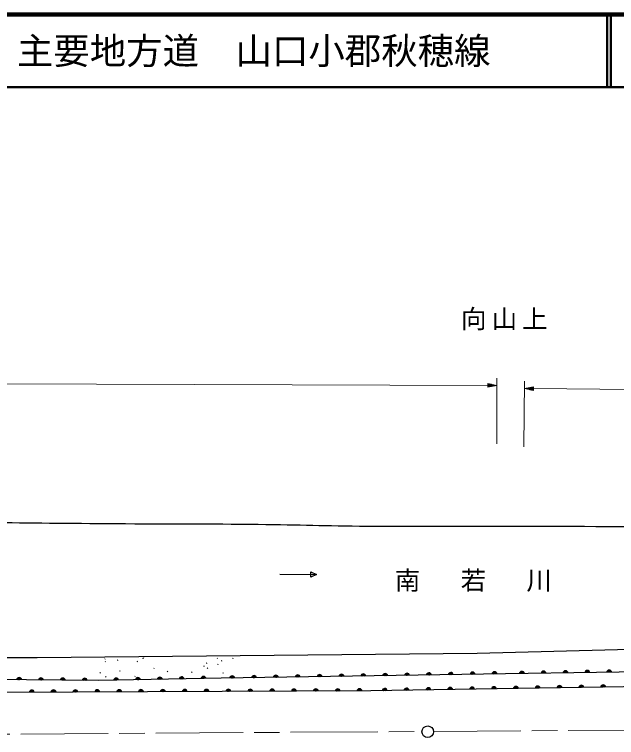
# Model space of a CAD drawing. Units: millimetres, scale not verified. Extents: x 40000 to 680000, y 20000 to 380000.
# Drawn here: x 216399 to 299034, y 280684 to 380000 of the extents above; entities that cross this region are included whole.
import ezdxf
from ezdxf.enums import TextEntityAlignment as Align

# ---------------------------------------------------------------- set-up
doc = ezdxf.new("R2010")
doc.units = ezdxf.units.MM
doc.header["$LTSCALE"] = 1000
doc.linetypes.add('CHAIN', pattern=[18.5, 12, -1.5, 3.5, -1.5])
for name, color, linetype, lineweight in [('M-BGD', 7, 'Continuous', 25), ('M-BMK', 2, 'CHAIN', 13), ('M-BMK-SRVR', 3, 'Continuous', 25), ('M-STR-HTXT', 7, 'Continuous', 13), ('M-TTL', 2, 'Continuous', 140), ('M-TTL-LINE', 7, 'Continuous', 50)]:
    doc.layers.add(name, color=color, linetype=linetype, lineweight=lineweight)
doc.layers.add('M-BMK-HTXT', color=7, linetype='Continuous')
doc.layers.add('M-TTL-TXT', color=7, linetype='Continuous')
doc.styles.add('ＭＳ ゴシック', font='')
doc.styles.get('ＭＳ ゴシック').set_extended_font_data('MS Gothic')

msp = doc.modelspace()

# ---------------------------------------------------------------- linework, layer by layer
at = {"layer": 'M-BGD'}
for p, q in [((252840, 303116), (257840, 303084)), ((257087, 302713), (257092, 303463)), ((257840, 303084), (257087, 302713)), ((257092, 303463), (257840, 303084)), ((228794, 291446), (228865, 291516)), ((228834, 291079), (228905, 291150)), ((230554, 291302), (230625, 291373)), ((233253, 291113), (233324, 291183)), ((234004, 291562), (234075, 291633)), ((234088, 291591), (234159, 291662)), ((242478, 291895), (242500, 291917)), ((244203, 291518), (244273, 291588)), ((244831, 291215), (244902, 291286)), ((246363, 291546), (246434, 291616)), ((235522, 290145), (235592, 290216)), ((242394, 290474), (242465, 290545)), ((242761, 290884), (242832, 290955)), ((242848, 290181), (242919, 290251)), ((244292, 290729), (244363, 290800)), ((228134, 289527), (228204, 289598)), ((228912, 288990), (228982, 289061)), ((230857, 289808), (230928, 289879)), ((232916, 289047), (232987, 289118)), ((237365, 289708), (237435, 289779)), ((240697, 289628), (240768, 289699)), ((245022, 289530), (245093, 289601))]:
    msp.add_line(p, q, dxfattribs=at)
for points in [[(107251, 294209), (132064, 292538), (180070, 292114), (184557, 291945), (203861, 291691), (219525, 291691), (279892, 292284), (302667, 292876), (316553, 293130), (320786, 293130), (327221, 292707), (449818, 292707), (464184, 292619)], [(464045, 289580), (432844, 289616), (380775, 289536), (345443, 289563), (326652, 289554), (321270, 289984), (283786, 289437), (244776, 288818), (227913, 288513), (203157, 288728), (174516, 289024), (132152, 289428), (111002, 291025), (107109, 291312)], [(463422, 287423), (428108, 287482), (328257, 287733), (323091, 288029), (265326, 287087), (214198, 286890), (177790, 287132), (130681, 287365), (108078, 289069)]]:
    msp.add_lwpolyline(points, dxfattribs=at)
for centre, radius, start, end in [((239345, 288666), 354, 9.8335, 172.23868), ((242345, 288720), 354, 9.8335, 172.23868), ((246284, 288788), 354, 9.70637, 172.11155), ((246284, 288788), 283, 11.93041, 169.88751), ((249284, 288836), 354, 9.70637, 172.11155), ((249284, 288836), 283, 11.93041, 169.88751), ((249284, 288836), 212, 15.67674, 166.14119), ((252283, 288883), 354, 9.70637, 172.11155), ((252283, 288883), 283, 11.93041, 169.88751), ((252283, 288883), 212, 15.67674, 166.14119), ((252283, 288883), 142, 23.38847, 158.42946), ((255283, 288931), 354, 9.70637, 172.11155), ((255283, 288931), 283, 11.93041, 169.88751), ((255283, 288931), 212, 15.67674, 166.14119), ((255283, 288931), 142, 23.38847, 158.42946), ((255283, 288931), 100, 33.70613, 148.11179), ((258282, 288978), 354, 9.70637, 172.11155), ((258282, 288978), 283, 11.93041, 169.88751), ((258282, 288978), 212, 15.67674, 166.14119), ((258282, 288978), 142, 23.38847, 158.42946), ((258282, 288978), 100, 33.70613, 148.11179), ((261282, 289026), 354, 9.70637, 172.11155), ((261282, 289026), 283, 11.93041, 169.88751), ((261282, 289026), 212, 15.67674, 166.14119), ((261282, 289026), 142, 23.38847, 158.42946), ((261282, 289026), 100, 33.70613, 148.11179), ((264282, 289073), 354, 9.70637, 172.11155), ((264282, 289073), 283, 11.93041, 169.88751), ((264282, 289073), 212, 15.67674, 166.14119), ((264282, 289073), 142, 23.38847, 158.42946), ((264282, 289073), 100, 33.70613, 148.11179), ((267281, 289121), 354, 9.70637, 172.11155), ((267281, 289121), 283, 11.93041, 169.88751), ((267281, 289121), 212, 15.67674, 166.14119), ((267281, 289121), 142, 23.38847, 158.42946), ((267281, 289121), 100, 33.70613, 148.11179), ((270281, 289169), 354, 9.70637, 172.11155), ((270281, 289169), 283, 11.93041, 169.88751), ((270281, 289169), 212, 15.67674, 166.14119), ((270281, 289169), 142, 23.38847, 158.42946), ((270281, 289169), 100, 33.70613, 148.11179), ((273281, 289216), 354, 9.70637, 172.11155), ((273281, 289216), 283, 11.93041, 169.88751), ((273281, 289216), 212, 15.67674, 166.14119), ((273281, 289216), 142, 23.38847, 158.42946), ((273281, 289216), 100, 33.70613, 148.11179), ((276280, 289264), 354, 9.70637, 172.11155), ((276280, 289264), 283, 11.93041, 169.88751), ((276280, 289264), 212, 15.67674, 166.14119), ((276280, 289264), 142, 23.38847, 158.42946), ((276280, 289264), 100, 33.70613, 148.11179), ((279280, 289311), 354, 9.70637, 172.11155), ((279280, 289311), 283, 11.93041, 169.88751), ((279280, 289311), 212, 15.67674, 166.14119), ((279280, 289311), 142, 23.38847, 158.42946), ((279280, 289311), 100, 33.70613, 148.11179), ((282279, 289359), 354, 9.70637, 172.11155), ((282279, 289359), 283, 11.93041, 169.88751), ((282279, 289359), 212, 15.67674, 166.14119), ((282279, 289359), 142, 23.38847, 158.42946), ((282279, 289359), 100, 33.70613, 148.11179), ((286030, 289416), 354, 9.63369, 172.03886), ((286030, 289416), 283, 11.85772, 169.81483), ((286030, 289416), 212, 15.60405, 166.0685), ((286030, 289416), 142, 23.31578, 158.35677), ((286030, 289416), 100, 33.63344, 148.03911), ((289030, 289459), 354, 9.63369, 172.03886), ((289030, 289459), 283, 11.85772, 169.81483), ((289030, 289459), 212, 15.60405, 166.0685), ((289030, 289459), 142, 23.31578, 158.35677), ((289030, 289459), 100, 33.63344, 148.03911), ((292030, 289503), 354, 9.63369, 172.03886), ((292030, 289503), 283, 11.85772, 169.81483), ((292030, 289503), 212, 15.60405, 166.0685), ((292030, 289503), 142, 23.31578, 158.35677), ((292030, 289503), 100, 33.63344, 148.03911), ((295029, 289547), 354, 9.63369, 172.03886), ((295029, 289547), 283, 11.85772, 169.81483), ((295029, 289547), 212, 15.60405, 166.0685), ((295029, 289547), 142, 23.31578, 158.35677), ((295029, 289547), 100, 33.63344, 148.03911), ((298029, 289591), 354, 9.63369, 172.03886), ((298029, 289591), 283, 11.85772, 169.81483), ((298029, 289591), 212, 15.60405, 166.0685), ((298029, 289591), 142, 23.31578, 158.35677), ((298029, 289591), 100, 33.63344, 148.03911), ((217034, 288554), 354, 8.2992, 170.70438), ((217034, 288554), 283, 10.52324, 168.48034), ((217034, 288554), 212, 14.26956, 164.73401), ((217034, 288554), 142, 21.98129, 157.02228), ((217034, 288554), 100, 32.29896, 146.70462), ((220034, 288528), 354, 8.2992, 170.70438), ((220034, 288528), 283, 10.52324, 168.48034), ((220034, 288528), 212, 14.26956, 164.73401), ((220034, 288528), 142, 21.98129, 157.02228), ((220034, 288528), 100, 32.29896, 146.70462), ((223034, 288501), 354, 8.2992, 170.70438), ((223034, 288501), 283, 10.52324, 168.48034), ((223034, 288501), 212, 14.26956, 164.73401), ((223034, 288501), 142, 21.98129, 157.02228), ((223034, 288501), 100, 32.29896, 146.70462), ((226034, 288475), 354, 8.2992, 170.70438), ((226034, 288475), 283, 10.52324, 168.48034), ((226034, 288475), 212, 14.26956, 164.73401), ((226034, 288475), 142, 21.98129, 157.02228), ((226034, 288475), 100, 32.29896, 146.70462), ((230347, 288503), 354, 9.8335, 172.23868), ((230347, 288503), 283, 12.05754, 170.01464), ((230347, 288503), 212, 15.80386, 166.26831), ((230347, 288503), 142, 23.51559, 158.55658), ((230347, 288503), 100, 33.83326, 148.23892), ((233346, 288557), 354, 9.8335, 172.23868), ((233346, 288557), 283, 12.05754, 170.01464), ((233346, 288557), 212, 15.80386, 166.26831), ((233346, 288557), 142, 23.51559, 158.55658), ((233346, 288557), 100, 33.83326, 148.23892), ((236346, 288612), 354, 9.8335, 172.23868), ((236346, 288612), 283, 12.05754, 170.01464), ((236346, 288612), 212, 15.80386, 166.26831), ((236346, 288612), 142, 23.51559, 158.55658), ((236346, 288612), 100, 33.83326, 148.23892), ((239345, 288666), 283, 12.05754, 170.01464), ((239345, 288666), 212, 15.80386, 166.26831), ((239345, 288666), 142, 23.51559, 158.55658), ((239345, 288666), 100, 33.83326, 148.23892), ((242345, 288720), 283, 12.05754, 170.01464), ((242345, 288720), 212, 15.80386, 166.26831), ((242345, 288720), 142, 23.51559, 158.55658), ((242345, 288720), 100, 33.83326, 148.23892), ((246284, 288788), 212, 15.67674, 166.14119), ((246284, 288788), 142, 23.38847, 158.42946), ((246284, 288788), 100, 33.70613, 148.11179), ((249284, 288836), 142, 23.38847, 158.42946), ((249284, 288836), 100, 33.70613, 148.11179), ((252283, 288883), 100, 33.70613, 148.11179), ((218763, 286853), 354, 9.01855, 171.42373), ((218763, 286853), 283, 11.24259, 169.19969), ((218763, 286853), 212, 14.98892, 165.45336), ((221762, 286865), 354, 9.01855, 171.42373), ((221762, 286865), 283, 11.24259, 169.19969), ((221762, 286865), 212, 14.98892, 165.45336), ((224762, 286876), 354, 9.01855, 171.42373), ((224762, 286876), 283, 11.24259, 169.19969), ((224762, 286876), 212, 14.98892, 165.45336), ((227762, 286888), 354, 9.01855, 171.42373), ((227762, 286888), 283, 11.24259, 169.19969), ((227762, 286888), 212, 14.98892, 165.45336), ((227762, 286888), 142, 22.70065, 157.74163), ((230762, 286899), 354, 9.01855, 171.42373), ((230762, 286899), 283, 11.24259, 169.19969), ((230762, 286899), 212, 14.98892, 165.45336), ((230762, 286899), 142, 22.70065, 157.74163), ((233762, 286911), 354, 9.01855, 171.42373), ((233762, 286911), 283, 11.24259, 169.19969), ((233762, 286911), 212, 14.98892, 165.45336), ((233762, 286911), 142, 22.70065, 157.74163), ((236762, 286923), 354, 9.01855, 171.42373), ((236762, 286923), 283, 11.24259, 169.19969), ((236762, 286923), 212, 14.98892, 165.45336), ((236762, 286923), 142, 22.70065, 157.74163), ((239762, 286934), 354, 9.01855, 171.42373), ((239762, 286934), 283, 11.24259, 169.19969), ((239762, 286934), 212, 14.98892, 165.45336), ((239762, 286934), 142, 22.70065, 157.74163), ((239762, 286934), 100, 33.01831, 147.42397), ((242762, 286946), 354, 9.01855, 171.42373), ((242762, 286946), 283, 11.24259, 169.19969), ((242762, 286946), 212, 14.98892, 165.45336), ((242762, 286946), 142, 22.70065, 157.74163), ((242762, 286946), 100, 33.01831, 147.42397), ((245762, 286957), 354, 9.01855, 171.42373), ((245762, 286957), 283, 11.24259, 169.19969), ((245762, 286957), 212, 14.98892, 165.45336), ((245762, 286957), 142, 22.70065, 157.74163), ((245762, 286957), 100, 33.01831, 147.42397), ((248762, 286969), 354, 9.01855, 171.42373), ((248762, 286969), 283, 11.24259, 169.19969), ((248762, 286969), 212, 14.98892, 165.45336), ((248762, 286969), 142, 22.70065, 157.74163), ((248762, 286969), 100, 33.01831, 147.42397), ((251762, 286980), 354, 9.01855, 171.42373), ((251762, 286980), 283, 11.24259, 169.19969), ((251762, 286980), 212, 14.98892, 165.45336), ((251762, 286980), 142, 22.70065, 157.74163), ((251762, 286980), 100, 33.01831, 147.42397), ((254762, 286992), 354, 9.01855, 171.42373), ((254762, 286992), 283, 11.24259, 169.19969), ((254762, 286992), 212, 14.98892, 165.45336), ((254762, 286992), 142, 22.70065, 157.74163), ((254762, 286992), 100, 33.01831, 147.42397), ((257762, 287004), 354, 9.01855, 171.42373), ((257762, 287004), 283, 11.24259, 169.19969), ((257762, 287004), 212, 14.98892, 165.45336), ((257762, 287004), 142, 22.70065, 157.74163), ((257762, 287004), 100, 33.01831, 147.42397), ((260762, 287015), 354, 9.01855, 171.42373), ((260762, 287015), 283, 11.24259, 169.19969), ((260762, 287015), 212, 14.98892, 165.45336), ((260762, 287015), 142, 22.70065, 157.74163), ((260762, 287015), 100, 33.01831, 147.42397), ((263762, 287027), 354, 9.01855, 171.42373), ((263762, 287027), 283, 11.24259, 169.19969), ((263762, 287027), 212, 14.98892, 165.45336), ((263762, 287027), 142, 22.70065, 157.74163), ((263762, 287027), 100, 33.01831, 147.42397), ((267213, 287064), 354, 9.7315, 172.13668), ((267213, 287064), 283, 11.95554, 169.91264), ((267213, 287064), 212, 15.70186, 166.16631), ((267213, 287064), 142, 23.41359, 158.45458), ((267213, 287064), 100, 33.73126, 148.13692), ((270212, 287113), 354, 9.7315, 172.13668), ((270212, 287113), 283, 11.95554, 169.91264), ((270212, 287113), 212, 15.70186, 166.16631), ((270212, 287113), 142, 23.41359, 158.45458), ((270212, 287113), 100, 33.73126, 148.13692), ((273212, 287161), 354, 9.7315, 172.13668), ((273212, 287161), 283, 11.95554, 169.91264), ((273212, 287161), 212, 15.70186, 166.16631), ((273212, 287161), 142, 23.41359, 158.45458), ((273212, 287161), 100, 33.73126, 148.13692), ((276212, 287210), 354, 9.7315, 172.13668), ((276212, 287210), 283, 11.95554, 169.91264), ((276212, 287210), 212, 15.70186, 166.16631), ((276212, 287210), 142, 23.41359, 158.45458), ((276212, 287210), 100, 33.73126, 148.13692), ((279211, 287259), 354, 9.7315, 172.13668), ((279211, 287259), 283, 11.95554, 169.91264), ((279211, 287259), 212, 15.70186, 166.16631), ((279211, 287259), 142, 23.41359, 158.45458), ((279211, 287259), 100, 33.73126, 148.13692), ((282211, 287308), 354, 9.7315, 172.13668), ((282211, 287308), 283, 11.95554, 169.91264), ((282211, 287308), 212, 15.70186, 166.16631), ((282211, 287308), 142, 23.41359, 158.45458), ((282211, 287308), 100, 33.73126, 148.13692), ((285210, 287357), 354, 9.7315, 172.13668), ((285210, 287357), 283, 11.95554, 169.91264), ((285210, 287357), 212, 15.70186, 166.16631), ((285210, 287357), 142, 23.41359, 158.45458), ((285210, 287357), 100, 33.73126, 148.13692), ((288210, 287406), 354, 9.7315, 172.13668), ((288210, 287406), 283, 11.95554, 169.91264), ((288210, 287406), 212, 15.70186, 166.16631), ((288210, 287406), 142, 23.41359, 158.45458), ((288210, 287406), 100, 33.73126, 148.13692), ((291210, 287455), 354, 9.7315, 172.13668), ((291210, 287455), 283, 11.95554, 169.91264), ((291210, 287455), 212, 15.70186, 166.16631), ((291210, 287455), 142, 23.41359, 158.45458), ((291210, 287455), 100, 33.73126, 148.13692), ((294209, 287504), 354, 9.7315, 172.13668), ((294209, 287504), 283, 11.95554, 169.91264), ((294209, 287504), 212, 15.70186, 166.16631), ((294209, 287504), 142, 23.41359, 158.45458), ((294209, 287504), 100, 33.73126, 148.13692), ((297209, 287553), 354, 9.7315, 172.13668), ((297209, 287553), 283, 11.95554, 169.91264), ((297209, 287553), 212, 15.70186, 166.16631), ((297209, 287553), 142, 23.41359, 158.45458), ((297209, 287553), 100, 33.73126, 148.13692), ((218763, 286853), 142, 22.70065, 157.74163), ((218763, 286853), 100, 33.01831, 147.42397), ((221762, 286865), 142, 22.70065, 157.74163), ((221762, 286865), 100, 33.01831, 147.42397), ((224762, 286876), 142, 22.70065, 157.74163), ((224762, 286876), 100, 33.01831, 147.42397), ((227762, 286888), 100, 33.01831, 147.42397), ((230762, 286899), 100, 33.01831, 147.42397), ((233762, 286911), 100, 33.01831, 147.42397), ((236762, 286923), 100, 33.01831, 147.42397)]:
    msp.add_arc(centre, radius, start, end, dxfattribs=at)
msp.add_open_spline([(108235, 314322), (114433, 313928), (115997, 313834), (120973, 313535), (130396, 312968), (135680, 312754), (145103, 312180), (151521, 311790), (155109, 311465), (161528, 311080), (167410, 310727), (170714, 310699), (176599, 310402), (178286, 310317), (179228, 310186), (180917, 310148), (187001, 310014), (190410, 310311), (196495, 310318), (210220, 310332), (217907, 310143), (231632, 310064), (238742, 310023), (242725, 310059), (249835, 309979), (255689, 309913), (258967, 309775), (264821, 309725), (273122, 309654), (277772, 309738), (286073, 309725), (296325, 309709), (302067, 309621), (312319, 309640), (318934, 309653), (322639, 309674), (329253, 309725), (342250, 309825), (349531, 309873), (362527, 310064), (379659, 310316), (389251, 310722), (406384, 310910), (415544, 311011), (420677, 310861), (429837, 310995), (435164, 311073), (438143, 311335), (443468, 311503), (445989, 311583), (447402, 311588), (449923, 311669), (454999, 311830), (456626, 311948), (462910, 312299)], degree=3, knots=[0, 0, 0, 0, 1, 1, 1, 2, 2, 2, 3, 3, 3, 4, 4, 4, 5, 5, 5, 6, 6, 6, 7, 7, 7, 8, 8, 8, 9, 9, 9, 10, 10, 10, 11, 11, 11, 12, 12, 12, 13, 13, 13, 14, 14, 14, 15, 15, 15, 16, 16, 16, 17, 17, 17, 18, 18, 18, 18], dxfattribs=at)
at = {"layer": 'M-BMK'}
for p, q in [((273916, 281528), (372028, 282163)), ((180282, 280922), (272318, 281518))]:
    msp.add_line(p, q, dxfattribs=at)
at = {"layer": 'M-BMK-SRVR'}
msp.add_circle((273118, 281484), 800, dxfattribs=at)
at = {"layer": 'M-STR-HTXT'}
for p, q in [((282590, 321046), (282620, 330046)), ((174148, 329405), (281367, 329050)), ((281367, 329300), (281366, 328800)), ((282617, 329046), (281366, 328800)), ((281366, 329000), (282366, 328997)), ((282116, 328948), (281366, 328950)), ((281366, 328900), (281866, 328899)), ((281616, 328849), (281366, 328850)), ((282617, 329046), (281367, 329300)), ((281617, 329249), (281367, 329250)), ((281367, 329200), (281867, 329199)), ((282117, 329148), (281367, 329150)), ((281367, 329100), (282367, 329097)), ((282617, 329046), (281367, 329050)), ((286322, 320616), (286392, 329615)), ((286384, 328615), (287636, 328856)), ((287635, 328756), (287135, 328759)), ((287385, 328807), (287635, 328806)), ((287632, 328356), (287636, 328856)), ((286384, 328615), (287632, 328356)), ((286384, 328615), (287634, 328606)), ((287633, 328556), (286633, 328563)), ((287634, 328656), (286634, 328663)), ((286883, 328511), (287633, 328506)), ((286885, 328711), (287635, 328706)), ((287633, 328456), (287133, 328459)), ((287382, 328408), (287632, 328406)), ((287634, 328606), (460346, 327261))]:
    msp.add_line(p, q, dxfattribs=at)
at = {"layer": 'M-TTL'}
msp.add_line((680000, 380000), (40000, 380000), dxfattribs=at)
at = {"layer": 'M-TTL-LINE'}
for p, q in [((297750, 380000), (297750, 370000)), ((298250, 380000), (298250, 370000)), ((40000, 370000), (680000, 370000))]:
    msp.add_line(p, q, dxfattribs=at)

# ---------------------------------------------------------------- texts
at = {"layer": 'M-BGD', "insert": (279893, 300676), "char_height": 2566, "attachment_point": 8, "style": 'ＭＳ ゴシック'}
msp.add_mtext('\\T1.29;南\u3000若\u3000川', dxfattribs=at)
at = {"layer": 'M-BMK-HTXT', "insert": (283983, 336627), "char_height": 2566, "attachment_point": 8, "style": 'ＭＳ ゴシック'}
msp.add_mtext('\\T1.2;向山上', dxfattribs=at)
at = {"layer": 'M-TTL-TXT', "style": 'ＭＳ ゴシック'}
msp.add_text('主要地方道\u3000山口小郡秋穂線', height=3666, dxfattribs=at).set_placement((216734, 375000), align=Align.MIDDLE_LEFT)

doc.saveas('drawing.dxf')
